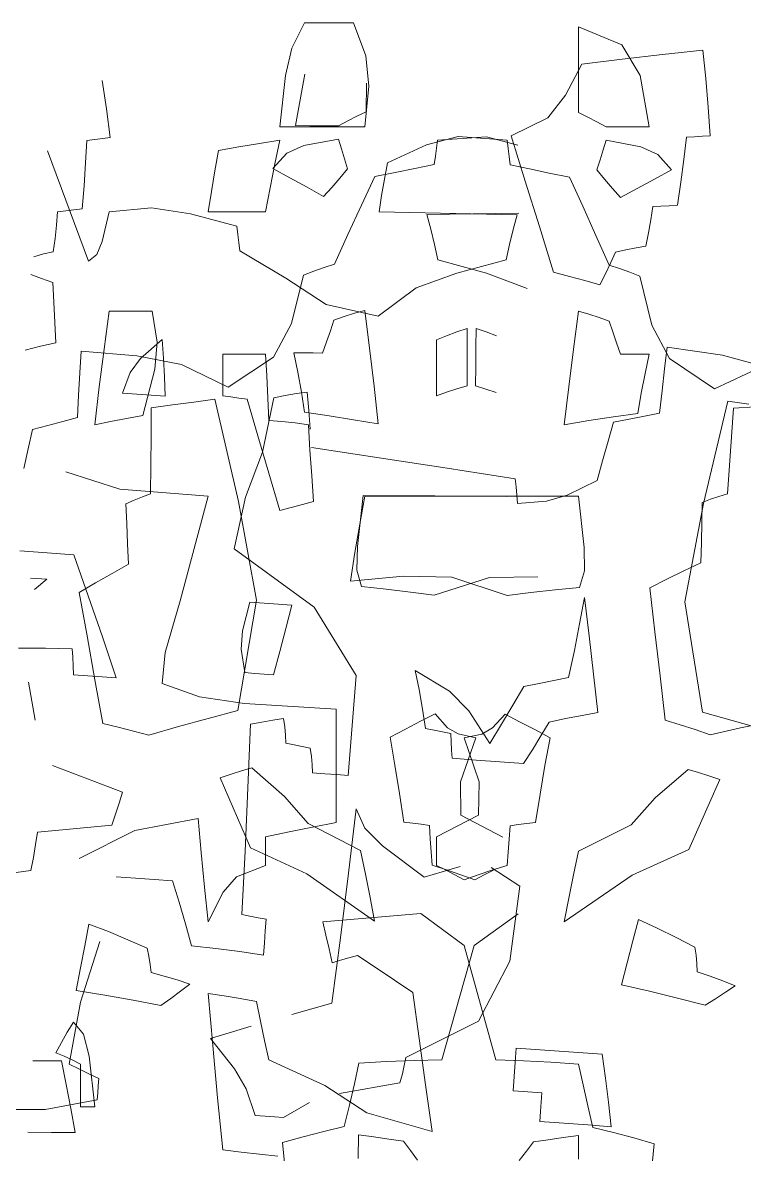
# Model space of a CAD drawing. Header units: millimetres. Extents: x 19901 to 59163, y 13732 to 30178.
# Drawn here: x 29696.8 to 29761.9, y 19897.3 to 19999.4 of the extents above; entities that cross this region are included whole.
import ezdxf

# ---------------------------------------------------------------- set-up
doc = ezdxf.new("R2010")
doc.units = ezdxf.units.MM
doc.layers.add('Verde', color=86, linetype='Continuous', lineweight=5)

msp = doc.modelspace()

# ---------------------------------------------------------------- linework, layer by layer
at = {"layer": 'Verde', "linetype": 'Continuous'}
for p, q in [((29721.11, 19997.12), (29722.24, 19999.43)), ((29722.24, 19999.43), (29723.72, 19999.43)), ((29723.72, 19999.43), (29725.2, 19999.43)), ((29725.2, 19999.43), (29726.67, 19999.43)), ((29726.67, 19999.43), (29727.78, 19996.44)), ((29746.98, 19999.06), (29750.87, 19997.44)), ((29746.98, 19996.48), (29746.98, 19999.06)), ((29720.54, 19994.67), (29721.11, 19997.12)), ((29746.98, 19993.89), (29746.98, 19996.48)), ((29750.87, 19997.44), (29752.54, 19994.66)), ((29754.56, 19996.56), (29750.92, 19996.15)), ((29758.2, 19996.95), (29754.56, 19996.56)), ((29758.45, 19994.4), (29758.2, 19996.95)), ((29727.78, 19996.44), (29728.06, 19993.69)), ((29747.28, 19995.7), (29745.81, 19992.89)), ((29750.92, 19996.15), (29747.28, 19995.7)), ((29720.03, 19990.02), (29720.54, 19994.67)), ((29722.28, 19994.78), (29721.43, 19990.14)), ((29752.54, 19994.66), (29753.35, 19990.02)), ((29704.36, 19991.65), (29703.99, 19994.21)), ((29728.06, 19993.69), (29727.69, 19990.02)), ((29727.81, 19991.38), (29727.83, 19993.97)), ((29746.98, 19991.31), (29746.98, 19993.89)), ((29758.66, 19991.82), (29758.45, 19994.4)), ((29745.81, 19992.89), (29744.19, 19990.84)), ((29704.71, 19989.07), (29704.36, 19991.65)), ((29726.98, 19990.99), (29727.81, 19991.38)), ((29758.85, 19989.22), (29758.66, 19991.82)), ((29725.31, 19990.11), (29726.14, 19990.56)), ((29726.14, 19990.56), (29726.98, 19990.99)), ((29744.19, 19990.84), (29740.89, 19989.21)), ((29747.81, 19990.91), (29746.98, 19991.31)), ((29748.64, 19990.48), (29747.81, 19990.91)), ((29749.47, 19990.02), (29748.64, 19990.48)), ((29722.55, 19990.02), (29720.03, 19990.02)), ((29721.43, 19990.14), (29722.73, 19990.13)), ((29725.11, 19990.02), (29722.55, 19990.02)), ((29722.73, 19990.13), (29724.02, 19990.12)), ((29724.02, 19990.12), (29725.31, 19990.11)), ((29727.69, 19990.02), (29725.11, 19990.02)), ((29750.77, 19990.02), (29749.47, 19990.02)), ((29752.06, 19990.02), (29750.77, 19990.02)), ((29753.35, 19990.02), (29752.06, 19990.02)), ((29702.48, 19986.77), (29702.59, 19988.8)), ((29702.59, 19988.8), (29703.33, 19988.89)), ((29703.33, 19988.89), (29704.04, 19988.98)), ((29704.04, 19988.98), (29704.71, 19989.07)), ((29716.33, 19988.24), (29718.18, 19988.54)), ((29718.18, 19988.54), (29720.03, 19988.82)), ((29720.03, 19988.82), (29719.57, 19986.69)), ((29722.19, 19988.34), (29720.65, 19987.66)), ((29725.3, 19988.91), (29722.19, 19988.34)), ((29725.57, 19988.05), (29725.3, 19988.91)), ((29729.72, 19986.79), (29733.26, 19988.42)), ((29733.26, 19988.42), (29736.12, 19989.15)), ((29734.26, 19988.84), (29734.16, 19988.1)), ((29738.66, 19989.14), (29734.26, 19988.84)), ((29736.12, 19989.15), (29740.52, 19988.82)), ((29741.51, 19988.39), (29738.66, 19989.14)), ((29740.52, 19988.82), (29740.61, 19988.08)), ((29740.89, 19989.21), (29742.17, 19985.14)), ((29749.2, 19987.96), (29749.47, 19988.82)), ((29749.47, 19988.82), (29752.59, 19988.23)), ((29756.47, 19987.07), (29756.71, 19989.1)), ((29756.71, 19989.1), (29757.45, 19989.14)), ((29757.45, 19989.14), (29758.17, 19989.18)), ((29758.17, 19989.18), (29758.85, 19989.22)), ((29699.06, 19987.87), (29702.76, 19977.92)), ((29714.14, 19986.05), (29714.49, 19987.89)), ((29714.49, 19987.89), (29716.33, 19988.24)), ((29720.65, 19987.66), (29719.37, 19986.28)), ((29725.84, 19987.15), (29725.57, 19988.05)), ((29734.06, 19987.37), (29733.96, 19986.63)), ((29734.16, 19988.1), (29734.06, 19987.37)), ((29740.61, 19988.08), (29740.7, 19987.34)), ((29740.7, 19987.34), (29740.8, 19986.6)), ((29748.92, 19987.06), (29749.2, 19987.96)), ((29752.59, 19988.23), (29754.12, 19987.53)), ((29754.12, 19987.53), (29755.38, 19986.14)), ((29702.35, 19984.72), (29702.48, 19986.77)), ((29719.57, 19986.69), (29719.13, 19984.54)), ((29719.37, 19986.28), (29720.93, 19985.43)), ((29726.11, 19986.23), (29725.84, 19987.15)), ((29729.45, 19985.31), (29729.72, 19986.79)), ((29732.2, 19986.27), (29730.42, 19985.92)), ((29733.96, 19986.63), (29732.2, 19986.27)), ((29740.8, 19986.6), (29742.55, 19986.23)), ((29748.64, 19986.14), (29748.92, 19987.06)), ((29756.2, 19985.03), (29756.47, 19987.07)), ((29713.84, 19984.2), (29714.14, 19986.05)), ((29720.93, 19985.43), (29722.47, 19984.59)), ((29724.71, 19984.57), (29725.43, 19985.4)), ((29725.43, 19985.4), (29726.11, 19986.23)), ((29728.6, 19985.56), (29727.38, 19982.96)), ((29730.42, 19985.92), (29728.6, 19985.56)), ((29729.19, 19983.83), (29729.45, 19985.31)), ((29742.55, 19986.23), (29744.33, 19985.86)), ((29744.33, 19985.86), (29746.15, 19985.49)), ((29746.15, 19985.49), (29747.35, 19982.88)), ((29749.32, 19985.31), (29748.64, 19986.14)), ((29750.03, 19984.48), (29749.32, 19985.31)), ((29753.82, 19985.31), (29752.27, 19984.48)), ((29755.38, 19986.14), (29753.82, 19985.31)), ((29702.17, 19982.62), (29702.35, 19984.72)), ((29719.13, 19984.54), (29718.73, 19982.35)), ((29722.47, 19984.59), (29723.97, 19983.75)), ((29723.97, 19983.75), (29724.71, 19984.57)), ((29742.17, 19985.14), (29743.45, 19981.04)), ((29750.77, 19983.65), (29750.03, 19984.48)), ((29752.27, 19984.48), (29750.77, 19983.65)), ((29755.9, 19982.95), (29756.2, 19985.03)), ((29713.56, 19982.35), (29713.84, 19984.2)), ((29728.98, 19982.35), (29729.19, 19983.83)), ((29699.85, 19981.16), (29699.96, 19982.36)), ((29699.96, 19982.36), (29700.69, 19982.45)), ((29700.69, 19982.45), (29701.43, 19982.54)), ((29701.43, 19982.54), (29702.17, 19982.62)), ((29703.99, 19979.67), (29704.61, 19982.35)), ((29704.61, 19982.35), (29708.44, 19982.72)), ((29708.44, 19982.72), (29711.95, 19982.18)), ((29711.95, 19982.18), (29716.15, 19981.06)), ((29715.25, 19982.35), (29713.56, 19982.35)), ((29716.98, 19982.35), (29715.25, 19982.35)), ((29718.73, 19982.35), (29716.98, 19982.35)), ((29727.38, 19982.96), (29726.16, 19980.31)), ((29733.13, 19982.26), (29728.98, 19982.35)), ((29737.29, 19982.17), (29733.13, 19982.26)), ((29737.44, 19982.17), (29741.59, 19982.23)), ((29747.35, 19982.88), (29748.55, 19980.23)), ((29753.49, 19981.65), (29753.67, 19982.84)), ((29753.67, 19982.84), (29754.41, 19982.87)), ((29754.41, 19982.87), (29755.15, 19982.91)), ((29755.15, 19982.91), (29755.9, 19982.95)), ((29699.73, 19979.96), (29699.85, 19981.16)), ((29733.28, 19982.11), (29737.44, 19982.17)), ((29733.64, 19980.79), (29733.28, 19982.11)), ((29741.44, 19982.08), (29737.29, 19982.17)), ((29741.08, 19980.76), (29741.44, 19982.08)), ((29753.28, 19980.46), (29753.49, 19981.65)), ((29716.15, 19981.06), (29716.24, 19980.32)), ((29716.24, 19980.32), (29716.33, 19979.59)), ((29726.16, 19980.31), (29724.94, 19977.65)), ((29733.97, 19979.42), (29733.64, 19980.79)), ((29740.73, 19979.4), (29741.08, 19980.76)), ((29743.45, 19981.04), (29744.73, 19976.91)), ((29748.55, 19980.23), (29749.75, 19977.55)), ((29753.04, 19979.27), (29753.28, 19980.46)), ((29699.56, 19978.76), (29699.73, 19979.96)), ((29703.51, 19978.52), (29703.99, 19979.67)), ((29716.33, 19979.59), (29716.42, 19978.85)), ((29734.27, 19978.04), (29733.97, 19979.42)), ((29740.43, 19978.02), (29740.73, 19979.4)), ((29751.25, 19978.93), (29752.17, 19979.12)), ((29752.17, 19979.12), (29753.04, 19979.27)), ((29697.8, 19978.31), (29698.7, 19978.56)), ((29698.7, 19978.56), (29699.56, 19978.76)), ((29702.76, 19977.92), (29703.51, 19978.52)), ((29716.42, 19978.85), (29720.56, 19976.37)), ((29749.87, 19977.74), (29750.32, 19978.73)), ((29750.32, 19978.73), (29751.25, 19978.93)), ((29724.01, 19977.35), (29723.09, 19977.01)), ((29724.94, 19977.65), (29724.01, 19977.35)), ((29738.68, 19976.81), (29734.27, 19978.04)), ((29736, 19976.82), (29740.43, 19978.02)), ((29749.41, 19976.75), (29749.87, 19977.74)), ((29749.75, 19977.55), (29750.67, 19977.25)), ((29750.67, 19977.25), (29751.6, 19976.9)), ((29697.53, 19976.7), (29698.52, 19976.35)), ((29698.52, 19976.35), (29699.53, 19975.99)), ((29720.56, 19976.37), (29724.2, 19974)), ((29722.16, 19976.65), (29721.06, 19972.27)), ((29723.09, 19977.01), (29722.16, 19976.65)), ((29732.33, 19975.49), (29736, 19976.82)), ((29742.34, 19975.45), (29738.68, 19976.81)), ((29744.73, 19976.91), (29746.15, 19976.53)), ((29746.15, 19976.53), (29747.54, 19976.15)), ((29747.54, 19976.15), (29748.9, 19975.77)), ((29748.9, 19975.77), (29749.41, 19976.75)), ((29751.6, 19976.9), (29752.52, 19976.54)), ((29752.52, 19976.54), (29753.59, 19972.14)), ((29699.53, 19975.99), (29699.62, 19974.2)), ((29728.89, 19972.94), (29732.33, 19975.49)), ((29699.62, 19974.2), (29699.72, 19972.38)), ((29704.15, 19969.98), (29704.61, 19973.4)), ((29704.61, 19973.4), (29705.9, 19973.4)), ((29705.9, 19973.4), (29707.19, 19973.4)), ((29707.19, 19973.4), (29708.49, 19973.4)), ((29708.49, 19973.4), (29708.95, 19970.59)), ((29724.2, 19974), (29728.89, 19972.94)), ((29726.75, 19973.2), (29725.83, 19972.91)), ((29727.68, 19973.47), (29726.75, 19973.2)), ((29728.11, 19970.05), (29727.68, 19973.47)), ((29746.52, 19969.98), (29746.98, 19973.4)), ((29746.98, 19973.4), (29747.91, 19973.12)), ((29747.91, 19973.12), (29748.83, 19972.82)), ((29699.72, 19972.38), (29699.81, 19970.54)), ((29721.06, 19972.27), (29719.45, 19969.25)), ((29724.9, 19972.57), (29724.59, 19971.62)), ((29725.83, 19972.91), (29724.9, 19972.57)), ((29748.83, 19972.82), (29749.75, 19972.48)), ((29749.75, 19972.48), (29750.06, 19971.53)), ((29753.59, 19972.14), (29755.17, 19969.12)), ((29724.59, 19971.62), (29724.24, 19970.63)), ((29734.15, 19970.82), (29735.07, 19971.18)), ((29735.07, 19971.18), (29736, 19971.53)), ((29736, 19971.53), (29736.92, 19971.83)), ((29736.92, 19971.83), (29736.92, 19970.14)), ((29737.73, 19971.83), (29737.71, 19970.14)), ((29738.65, 19971.52), (29737.73, 19971.83)), ((29739.57, 19971.16), (29738.65, 19971.52)), ((29750.06, 19971.53), (29750.4, 19970.53)), ((29698.42, 19970.23), (29697.04, 19969.89)), ((29699.81, 19970.54), (29698.42, 19970.23)), ((29703.71, 19966.57), (29704.15, 19969.98)), ((29709.4, 19970.84), (29707.43, 19969.12)), ((29708.95, 19970.59), (29708.73, 19968.15)), ((29709.53, 19969.16), (29709.4, 19970.84)), ((29724.24, 19970.63), (29723.86, 19969.62)), ((29728.52, 19966.64), (29728.11, 19970.05)), ((29734.15, 19969.15), (29734.15, 19970.82)), ((29736.92, 19970.14), (29736.92, 19968.41)), ((29737.71, 19970.14), (29737.7, 19968.41)), ((29746.09, 19966.57), (29746.52, 19969.98)), ((29750.4, 19970.53), (29750.77, 19969.52)), ((29754.98, 19970.15), (29754.74, 19968.2)), ((29759.96, 19969.41), (29754.98, 19970.15)), ((29702.08, 19969.79), (29701.97, 19967.83)), ((29707.1, 19969.37), (29702.08, 19969.79)), ((29707.43, 19969.12), (29706.5, 19967.87)), ((29711.13, 19968.57), (29707.1, 19969.37)), ((29709.61, 19967.46), (29709.53, 19969.16)), ((29714.86, 19969.52), (29716.15, 19969.52)), ((29714.86, 19968.3), (29714.86, 19969.52)), ((29719.45, 19969.25), (29715.35, 19966.55)), ((29716.15, 19969.52), (29717.44, 19969.52)), ((29717.44, 19969.52), (29718.73, 19969.52)), ((29718.73, 19969.52), (29718.83, 19967.56)), ((29721.28, 19969.64), (29721.63, 19967.88)), ((29722.17, 19969.64), (29721.28, 19969.64)), ((29723.03, 19969.63), (29722.17, 19969.64)), ((29723.86, 19969.62), (29723.03, 19969.63)), ((29734.15, 19967.46), (29734.15, 19969.15)), ((29750.77, 19969.52), (29751.6, 19969.52)), ((29751.6, 19969.52), (29752.46, 19969.52)), ((29752.46, 19969.52), (29753.35, 19969.52)), ((29753.35, 19969.52), (29752.99, 19967.77)), ((29755.17, 19969.12), (29759.26, 19966.38)), ((29763.94, 19968.35), (29759.96, 19969.41)), ((29708.73, 19968.15), (29707.65, 19963.98)), ((29715.35, 19966.55), (29711.13, 19968.57)), ((29714.86, 19967.03), (29714.86, 19968.3)), ((29721.63, 19967.88), (29721.96, 19966.1)), ((29736.92, 19968.41), (29736.92, 19966.66)), ((29737.7, 19968.41), (29737.69, 19966.66)), ((29754.74, 19968.2), (29754.51, 19966.2)), ((29759.26, 19966.38), (29763.49, 19968.37)), ((29701.97, 19967.83), (29701.86, 19965.82)), ((29706.5, 19967.87), (29705.81, 19966)), ((29709.68, 19965.73), (29709.61, 19967.46)), ((29714.86, 19965.74), (29714.86, 19967.03)), ((29718.83, 19967.56), (29718.92, 19965.55)), ((29734.15, 19965.74), (29734.15, 19967.46)), ((29752.99, 19967.77), (29752.64, 19965.99)), ((29703.32, 19963.15), (29703.71, 19966.57)), ((29705.81, 19966), (29707.1, 19965.91)), ((29707.1, 19965.91), (29708.39, 19965.82)), ((29721.51, 19965.96), (29720.51, 19965.78)), ((29722.48, 19966.1), (29721.51, 19965.96)), ((29721.96, 19966.1), (29722.25, 19964.28)), ((29722.63, 19964.43), (29722.48, 19966.1)), ((29728.89, 19963.22), (29728.52, 19966.64)), ((29735.07, 19966.08), (29734.15, 19965.74)), ((29736, 19966.38), (29735.07, 19966.08)), ((29736.92, 19966.66), (29736, 19966.38)), ((29737.69, 19966.66), (29738.61, 19966.37)), ((29738.61, 19966.37), (29739.53, 19966.06)), ((29745.69, 19963.15), (29746.09, 19966.57)), ((29752.64, 19965.99), (29752.34, 19964.17)), ((29754.51, 19966.2), (29754.27, 19964.19)), ((29701.86, 19965.82), (29701.75, 19963.79)), ((29708.39, 19965.82), (29709.68, 19965.73)), ((29710.34, 19964.93), (29708.41, 19964.66)), ((29712.26, 19965.19), (29710.34, 19964.93)), ((29714.14, 19965.45), (29712.26, 19965.19)), ((29716.29, 19956.21), (29714.14, 19965.45)), ((29715.59, 19965.65), (29714.86, 19965.74)), ((29716.33, 19965.55), (29715.59, 19965.65)), ((29717.07, 19965.46), (29716.33, 19965.55)), ((29718.02, 19962.13), (29717.07, 19965.46)), ((29719.48, 19965.58), (29718.45, 19960.67)), ((29718.92, 19965.55), (29719.01, 19963.52)), ((29720.51, 19965.78), (29719.48, 19965.58)), ((29758.24, 19956.05), (29760.46, 19965.28)), ((29760.46, 19965.28), (29762.33, 19965)), ((29701.75, 19963.79), (29700.43, 19963.43)), ((29707.65, 19963.98), (29706.18, 19963.71)), ((29708.41, 19964.66), (29708.39, 19962.08)), ((29722.25, 19964.28), (29724.47, 19963.96)), ((29722.76, 19962.75), (29722.63, 19964.43)), ((29724.47, 19963.96), (29726.68, 19963.6)), ((29750.12, 19963.86), (29747.91, 19963.52)), ((29752.34, 19964.17), (29750.12, 19963.86)), ((29752.93, 19963.91), (29751.54, 19963.64)), ((29754.27, 19964.19), (29752.93, 19963.91)), ((29760.97, 19964.63), (29760.78, 19962.05)), ((29762.92, 19964.77), (29760.97, 19964.63)), ((29699.07, 19963.07), (29697.68, 19962.71)), ((29700.43, 19963.43), (29699.07, 19963.07)), ((29704.73, 19963.43), (29703.32, 19963.15)), ((29706.18, 19963.71), (29704.73, 19963.43)), ((29719.01, 19963.52), (29720.21, 19963.43)), ((29720.21, 19963.43), (29721.41, 19963.31)), ((29721.41, 19963.31), (29722.61, 19963.15)), ((29722.61, 19963.15), (29722.73, 19960.84)), ((29726.68, 19963.6), (29728.89, 19963.22)), ((29747.91, 19963.52), (29745.69, 19963.15)), ((29750.14, 19963.37), (29749.65, 19961.65)), ((29751.54, 19963.64), (29750.14, 19963.37)), ((29697.68, 19962.71), (29697.3, 19960.96)), ((29708.39, 19962.08), (29708.37, 19959.49)), ((29719.01, 19958.79), (29718.02, 19962.13)), ((29760.78, 19962.05), (29760.6, 19959.48)), ((29697.3, 19960.96), (29696.92, 19959.19)), ((29722.73, 19960.84), (29722.89, 19958.54)), ((29728.99, 19960.17), (29722.86, 19961.08)), ((29749.65, 19961.65), (29749.15, 19959.9)), ((29718.45, 19960.67), (29716.91, 19956.61)), ((29735.13, 19959.24), (29728.99, 19960.17)), ((29749.15, 19959.9), (29748.65, 19958.11)), ((29700.7, 19958.89), (29705.59, 19957.32)), ((29708.37, 19959.49), (29708.35, 19956.91)), ((29720.03, 19955.4), (29719.01, 19958.79)), ((29741.26, 19958.27), (29735.13, 19959.24)), ((29760.6, 19959.48), (29760.41, 19956.9)), ((29722.89, 19958.54), (29723.07, 19956.23)), ((29741.36, 19957.53), (29741.26, 19958.27)), ((29748.65, 19958.11), (29745.95, 19956.79)), ((29705.59, 19957.32), (29713.56, 19956.69)), ((29708.35, 19956.91), (29707.61, 19956.64)), ((29713.56, 19956.69), (29711.03, 19947.24)), ((29727.55, 19956.76), (29727.02, 19952.16)), ((29727.23, 19954.17), (29727.69, 19956.69)), ((29734.01, 19956.72), (29727.55, 19956.76)), ((29727.69, 19956.69), (29734.08, 19956.69)), ((29740.45, 19956.67), (29734.01, 19956.72)), ((29734.08, 19956.69), (29740.52, 19956.69)), ((29740.52, 19956.69), (29746.98, 19956.69)), ((29741.42, 19956.78), (29741.36, 19957.53)), ((29741.47, 19956.04), (29741.42, 19956.78)), ((29745.95, 19956.79), (29744.09, 19956.25)), ((29746.98, 19956.69), (29747.48, 19952.08)), ((29759.65, 19956.67), (29758.9, 19956.42)), ((29760.41, 19956.9), (29759.65, 19956.67)), ((29706.87, 19956.34), (29706.13, 19956)), ((29706.13, 19956), (29706.2, 19954.22)), ((29707.61, 19956.64), (29706.87, 19956.34)), ((29716.91, 19956.61), (29715.91, 19951.95)), ((29717.9, 19947.32), (29716.29, 19956.21)), ((29721.04, 19955.68), (29720.03, 19955.4)), ((29722.06, 19955.95), (29721.04, 19955.68)), ((29723.07, 19956.23), (29722.06, 19955.95)), ((29744.09, 19956.25), (29741.47, 19956.04)), ((29756.56, 19947.17), (29758.24, 19956.05)), ((29758.13, 19956.14), (29758.1, 19954.35)), ((29758.9, 19956.42), (29758.13, 19956.14)), ((29706.2, 19954.22), (29706.28, 19952.4)), ((29726.79, 19951.61), (29727.23, 19954.17)), ((29758.1, 19954.35), (29758.06, 19952.53)), ((29699.01, 19951.59), (29696.55, 19951.77)), ((29701.43, 19951.42), (29699.01, 19951.59)), ((29706.28, 19952.4), (29706.36, 19950.56)), ((29715.91, 19951.95), (29723.12, 19946.67)), ((29726.4, 19949.03), (29726.79, 19951.61)), ((29727.02, 19952.16), (29726.98, 19950.03)), ((29747.48, 19952.08), (29747.5, 19949.95)), ((29758.06, 19952.53), (29758.02, 19950.68)), ((29702.73, 19947.71), (29701.43, 19951.42)), ((29706.36, 19950.56), (29704.88, 19949.73)), ((29758.02, 19950.68), (29756.49, 19949.96)), ((29704.88, 19949.73), (29703.39, 19948.89)), ((29726.98, 19950.03), (29727.4, 19948.55)), ((29747.5, 19949.95), (29747.07, 19948.47)), ((29756.49, 19949.96), (29754.95, 19949.21)), ((29697.5, 19949.3), (29698.98, 19949.21)), ((29698.98, 19949.21), (29697.87, 19948.29)), ((29703.39, 19948.89), (29701.91, 19948)), ((29731.19, 19949.47), (29726.4, 19949.03)), ((29727.4, 19948.55), (29729.61, 19948.32)), ((29735.54, 19949.38), (29731.19, 19949.47)), ((29733.94, 19947.76), (29738.93, 19949.37)), ((29740.52, 19947.74), (29735.54, 19949.38)), ((29738.93, 19949.37), (29743.29, 19949.43)), ((29747.07, 19948.47), (29744.86, 19948.26)), ((29754.95, 19949.21), (29753.42, 19948.42)), ((29701.91, 19948), (29702.62, 19944.09)), ((29704.02, 19944.01), (29702.73, 19947.71)), ((29729.61, 19948.32), (29731.8, 19948.05)), ((29731.8, 19948.05), (29733.94, 19947.76)), ((29742.67, 19948.01), (29740.52, 19947.74)), ((29744.86, 19948.26), (29742.67, 19948.01)), ((29747.52, 19947.55), (29747.07, 19945.17)), ((29747.92, 19944.1), (29747.52, 19947.55)), ((29753.42, 19948.42), (29753.87, 19944.47)), ((29711.03, 19947.24), (29709.67, 19942.6)), ((29716.23, 19937.37), (29717.9, 19947.32)), ((29717.32, 19947.13), (29716.64, 19944.54)), ((29718.6, 19947.04), (29717.32, 19947.13)), ((29719.87, 19946.95), (29718.6, 19947.04)), ((29721.09, 19946.86), (29719.87, 19946.95)), ((29720.57, 19944.77), (29721.09, 19946.86)), ((29723.12, 19946.67), (29726.9, 19940.53)), ((29758.15, 19937.21), (29756.56, 19947.17)), ((29716.64, 19944.54), (29716.52, 19942.89)), ((29720.02, 19942.68), (29720.57, 19944.77)), ((29747.07, 19945.17), (29746.6, 19942.78)), ((29753.87, 19944.47), (29754.33, 19940.49)), ((29702.62, 19944.09), (29703.33, 19940.14)), ((29705.26, 19940.31), (29704.02, 19944.01)), ((29748.32, 19940.64), (29747.92, 19944.1)), ((29696.44, 19942.98), (29698.87, 19942.97)), ((29698.87, 19942.97), (29701.28, 19942.91)), ((29701.28, 19942.91), (29701.32, 19942.17)), ((29709.67, 19942.6), (29709.41, 19939.8)), ((29716.52, 19942.89), (29716.86, 19940.78)), ((29719.44, 19940.59), (29720.02, 19942.68)), ((29746.6, 19942.78), (29746.08, 19940.34)), ((29701.32, 19942.17), (29701.36, 19941.4)), ((29701.36, 19941.4), (29701.39, 19940.59)), ((29701.39, 19940.59), (29702.68, 19940.5)), ((29702.68, 19940.5), (29703.97, 19940.41)), ((29703.97, 19940.41), (29705.26, 19940.31)), ((29716.86, 19940.78), (29717.75, 19940.71)), ((29717.75, 19940.71), (29718.61, 19940.65)), ((29718.61, 19940.65), (29719.44, 19940.59)), ((29726.9, 19940.53), (29726.19, 19931.5)), ((29732.24, 19940.97), (29732.58, 19939.25)), ((29735.33, 19939.1), (29732.24, 19940.97)), ((29746.08, 19940.34), (29744.76, 19940.07)), ((29748.72, 19937.19), (29748.32, 19940.64)), ((29754.33, 19940.49), (29754.78, 19936.48)), ((29697.95, 19936.49), (29697.33, 19939.91)), ((29703.33, 19940.14), (29704.04, 19936.17)), ((29709.41, 19939.8), (29712.76, 19938.6)), ((29742.04, 19939.52), (29741.06, 19937.83)), ((29743.42, 19939.79), (29742.04, 19939.52)), ((29744.76, 19940.07), (29743.42, 19939.79)), ((29712.76, 19938.6), (29716.83, 19938)), ((29732.58, 19939.25), (29732.89, 19937.49)), ((29737.08, 19937.33), (29735.33, 19939.1)), ((29713.55, 19936.65), (29716.23, 19937.37)), ((29716.83, 19938), (29725.1, 19937.49)), ((29725.1, 19937.49), (29725.1, 19934.07)), ((29732.89, 19937.49), (29733.16, 19935.72)), ((29738.98, 19934.37), (29737.08, 19937.33)), ((29741.06, 19937.83), (29740.03, 19936.12)), ((29710.87, 19935.91), (29713.55, 19936.65)), ((29718.39, 19936.31), (29717.36, 19936.11)), ((29719.4, 19936.49), (29718.39, 19936.31)), ((29720.36, 19936.64), (29719.4, 19936.49)), ((29720.46, 19935.89), (29720.36, 19936.64)), ((29732.72, 19936.39), (29731.36, 19935.68)), ((29734.05, 19937.05), (29732.72, 19936.39)), ((29735.16, 19935.79), (29734.05, 19937.05)), ((29739.21, 19935.78), (29740.34, 19937.03)), ((29740.34, 19937.03), (29741.65, 19936.35)), ((29741.65, 19936.35), (29743.02, 19935.64)), ((29743.57, 19935.06), (29744.31, 19936.3)), ((29744.31, 19936.3), (29745.81, 19936.63)), ((29745.81, 19936.63), (29747.29, 19936.92)), ((29747.29, 19936.92), (29748.72, 19937.19)), ((29754.78, 19936.48), (29756.14, 19936.07)), ((29760.83, 19936.47), (29758.15, 19937.21)), ((29763.51, 19935.71), (29760.83, 19936.47)), ((29761.58, 19935.78), (29764.3, 19936.34)), ((29704.04, 19936.17), (29705.42, 19935.86)), ((29705.42, 19935.86), (29706.8, 19935.5)), ((29706.8, 19935.5), (29708.18, 19935.12)), ((29708.18, 19935.12), (29710.87, 19935.91)), ((29717.36, 19936.11), (29717.13, 19930.39)), ((29720.53, 19935.14), (29720.46, 19935.89)), ((29731.36, 19935.68), (29729.97, 19934.96)), ((29733.16, 19935.72), (29733.95, 19935.57)), ((29733.95, 19935.57), (29734.71, 19935.42)), ((29734.71, 19935.42), (29735.44, 19935.28)), ((29736.11, 19935.24), (29735.16, 19935.79)), ((29735.44, 19935.28), (29735.48, 19934.53)), ((29737.72, 19934.9), (29736.11, 19935.24)), ((29736.64, 19934.9), (29738.26, 19935.23)), ((29738.26, 19935.23), (29739.21, 19935.78)), ((29740.03, 19936.12), (29738.98, 19934.37)), ((29743.02, 19935.64), (29744.4, 19934.9)), ((29756.14, 19936.07), (29757.49, 19935.63)), ((29757.49, 19935.63), (29758.85, 19935.17)), ((29758.85, 19935.17), (29761.58, 19935.78)), ((29720.57, 19934.4), (29720.53, 19935.14)), ((29721.3, 19934.26), (29720.57, 19934.4)), ((29722.03, 19934.11), (29721.3, 19934.26)), ((29729.97, 19934.96), (29730.41, 19932.43)), ((29735.48, 19934.53), (29735.52, 19933.79)), ((29736.33, 19930.93), (29737.72, 19934.9)), ((29738.01, 19930.92), (29736.64, 19934.9)), ((29742.81, 19933.82), (29743.57, 19935.06)), ((29744.4, 19934.9), (29743.94, 19932.38)), ((29722.76, 19933.97), (29722.03, 19934.11)), ((29722.86, 19933.22), (29722.76, 19933.97)), ((29722.93, 19932.47), (29722.86, 19933.22)), ((29725.1, 19934.07), (29725.1, 19930.66)), ((29735.52, 19933.79), (29735.56, 19933.05)), ((29742, 19932.58), (29742.81, 19933.82)), ((29705.81, 19930), (29699.51, 19932.4)), ((29717.48, 19932.19), (29716.56, 19931.92)), ((29720.44, 19929.6), (29717.48, 19932.19)), ((29722.97, 19931.73), (29722.93, 19932.47)), ((29730.41, 19932.43), (29730.83, 19929.87)), ((29735.56, 19933.05), (29737.74, 19932.89)), ((29737.74, 19932.89), (29739.88, 19932.73)), ((29739.88, 19932.73), (29742, 19932.58)), ((29743.94, 19932.38), (29743.5, 19929.82)), ((29715.61, 19931.62), (29714.62, 19931.29)), ((29714.62, 19931.29), (29717.37, 19924.97)), ((29716.56, 19931.92), (29715.61, 19931.62)), ((29724.07, 19931.65), (29722.97, 19931.73)), ((29725.15, 19931.57), (29724.07, 19931.65)), ((29726.19, 19931.5), (29725.15, 19931.57)), ((29753.89, 19929.47), (29756.86, 19932.04)), ((29756.86, 19932.04), (29757.79, 19931.76)), ((29759.72, 19931.12), (29756.93, 19924.82)), ((29757.79, 19931.76), (29758.73, 19931.46)), ((29758.73, 19931.46), (29759.72, 19931.12)), ((29717.13, 19930.39), (29716.88, 19924.67)), ((29725.1, 19930.66), (29725.1, 19927.24)), ((29736.36, 19927.91), (29736.33, 19930.93)), ((29737.96, 19927.9), (29738.01, 19930.92)), ((29705.53, 19929), (29705.81, 19930)), ((29722.57, 19927.15), (29720.44, 19929.6)), ((29730.83, 19929.87), (29731.2, 19927.29)), ((29743.5, 19929.82), (29743.1, 19927.24)), ((29751.74, 19927.04), (29753.89, 19929.47)), ((29705.2, 19928.01), (29705.53, 19929)), ((29726.9, 19928.48), (29726.2, 19922.68)), ((29727.7, 19926.73), (29726.9, 19928.48)), ((29704.86, 19927.01), (29705.2, 19928.01)), ((29712.64, 19927.61), (29706.92, 19926.54)), ((29712.92, 19924.54), (29712.64, 19927.61)), ((29727.31, 19924.73), (29722.57, 19927.15)), ((29725.1, 19927.24), (29722.98, 19926.84)), ((29731.2, 19927.29), (29732.01, 19927.19)), ((29732.01, 19927.19), (29732.77, 19927.09)), ((29732.77, 19927.09), (29733.51, 19926.99)), ((29734.15, 19925.95), (29737.96, 19927.9)), ((29740.15, 19925.93), (29736.36, 19927.91)), ((29741.54, 19927.06), (29740.8, 19926.96)), ((29742.3, 19927.15), (29741.54, 19927.06)), ((29743.1, 19927.24), (29742.3, 19927.15)), ((29746.98, 19924.66), (29751.74, 19927.04)), ((29697.97, 19925.26), (29698.15, 19926.39)), ((29698.15, 19926.39), (29700.39, 19926.6)), ((29700.39, 19926.6), (29702.62, 19926.8)), ((29706.92, 19926.54), (29701.92, 19924)), ((29702.62, 19926.8), (29704.86, 19927.01)), ((29720.86, 19926.41), (29718.73, 19925.95)), ((29722.98, 19926.84), (29720.86, 19926.41)), ((29729.28, 19925.13), (29727.7, 19926.73)), ((29733.51, 19926.99), (29733.59, 19925.79)), ((29740.8, 19926.96), (29740.7, 19925.76)), ((29697.77, 19924.1), (29697.97, 19925.26)), ((29718.73, 19925.95), (29718.73, 19925.11)), ((29718.73, 19925.11), (29718.73, 19924.26)), ((29733.03, 19922.31), (29729.28, 19925.13)), ((29733.59, 19925.79), (29733.68, 19924.59)), ((29734.15, 19925.11), (29734.15, 19925.95)), ((29734.15, 19924.26), (29734.15, 19925.11)), ((29740.7, 19925.76), (29740.61, 19924.56)), ((29697.53, 19922.91), (29697.77, 19924.1)), ((29713.22, 19921.42), (29712.92, 19924.54)), ((29716.88, 19924.67), (29716.59, 19918.95)), ((29717.37, 19924.97), (29722.46, 19922.61)), ((29718.73, 19924.26), (29718.73, 19923.36)), ((29727.75, 19922.6), (29727.31, 19924.73)), ((29733.68, 19924.59), (29733.76, 19923.39)), ((29734.15, 19923.36), (29734.15, 19924.26)), ((29740.61, 19924.56), (29740.52, 19923.36)), ((29746.52, 19922.53), (29746.98, 19924.66)), ((29756.93, 19924.82), (29751.81, 19922.5)), ((29718.73, 19923.36), (29716.1, 19922.36)), ((29736.28, 19923.28), (29733.03, 19922.31)), ((29733.76, 19923.39), (29735.05, 19922.98)), ((29734.98, 19922.97), (29734.15, 19923.36)), ((29735.81, 19922.53), (29734.98, 19922.97)), ((29735.05, 19922.98), (29736.34, 19922.54)), ((29739.23, 19922.97), (29737.93, 19922.53)), ((29738.46, 19922.52), (29739.29, 19922.95)), ((29741.67, 19921.5), (29739.1, 19923.19)), ((29740.52, 19923.36), (29739.23, 19922.97)), ((29695.1, 19922.6), (29697.53, 19922.91)), ((29706.99, 19922.23), (29705.26, 19922.36)), ((29708.67, 19922.11), (29706.99, 19922.23)), ((29710.33, 19921.99), (29708.67, 19922.11)), ((29710.93, 19920.07), (29710.33, 19921.99)), ((29716.1, 19922.36), (29714.9, 19920.96)), ((29722.46, 19922.61), (29728.55, 19918.35)), ((29726.2, 19922.68), (29725.48, 19916.83)), ((29728.17, 19920.48), (29727.75, 19922.6)), ((29736.64, 19922.07), (29735.81, 19922.53)), ((29736.34, 19922.54), (29737.63, 19922.07)), ((29737.93, 19922.53), (29736.64, 19922.07)), ((29737.63, 19922.07), (29738.46, 19922.52)), ((29751.81, 19922.5), (29745.69, 19918.29)), ((29746.09, 19920.41), (29746.52, 19922.53)), ((29713.56, 19918.29), (29713.22, 19921.42)), ((29714.9, 19920.96), (29713.56, 19918.29)), ((29740.78, 19914.73), (29741.67, 19921.5)), ((29711.5, 19918.11), (29710.93, 19920.07)), ((29728.55, 19918.35), (29728.17, 19920.48)), ((29745.69, 19918.29), (29746.09, 19920.41)), ((29716.59, 19918.95), (29717.32, 19918.81)), ((29723.9, 19918.29), (29732.73, 19919.04)), ((29732.73, 19919.04), (29736.65, 19916.15)), ((29741.52, 19919), (29737.57, 19916.15)), ((29702.79, 19918.09), (29702.41, 19916.12)), ((29704.54, 19917.4), (29702.79, 19918.09)), ((29712.04, 19916.13), (29711.5, 19918.11)), ((29717.32, 19918.81), (29718.05, 19918.66)), ((29718.05, 19918.66), (29718.78, 19918.52)), ((29718.78, 19918.52), (29718.7, 19917.48)), ((29724.18, 19917.08), (29723.9, 19918.29)), ((29752.38, 19918.51), (29751.87, 19916.57)), ((29754.08, 19917.71), (29752.38, 19918.51)), ((29706.29, 19916.67), (29704.54, 19917.4)), ((29718.7, 19917.48), (29718.63, 19916.4)), ((29724.46, 19915.86), (29724.18, 19917.08)), ((29725.48, 19916.83), (29724.71, 19910.96)), ((29755.78, 19916.87), (29754.08, 19917.71)), ((29757.47, 19916.01), (29755.78, 19916.87)), ((29703.78, 19916.5), (29702.02, 19911.03)), ((29702.41, 19916.12), (29702.02, 19914.12)), ((29708.04, 19915.92), (29706.29, 19916.67)), ((29708.19, 19915.18), (29708.04, 19915.92)), ((29714.24, 19915.88), (29712.04, 19916.13)), ((29716.41, 19915.61), (29714.24, 19915.88)), ((29718.63, 19916.4), (29718.55, 19915.29)), ((29724.73, 19914.59), (29724.46, 19915.86)), ((29737.57, 19916.15), (29734.64, 19905.84)), ((29736.65, 19916.15), (29739.5, 19905.82)), ((29751.87, 19916.57), (29751.35, 19914.6)), ((29757.58, 19915.27), (29757.47, 19916.01)), ((29708.3, 19914.44), (29708.19, 19915.18)), ((29718.55, 19915.29), (29716.41, 19915.61)), ((29725.48, 19914.84), (29724.73, 19914.59)), ((29726.24, 19915.05), (29725.48, 19914.84)), ((29727.04, 19915.24), (29726.24, 19915.05)), ((29728.7, 19914.13), (29727.04, 19915.24)), ((29757.64, 19914.52), (29757.58, 19915.27)), ((29702.02, 19914.12), (29701.64, 19912.09)), ((29708.39, 19913.7), (29708.3, 19914.44)), ((29730.36, 19913.02), (29728.7, 19914.13)), ((29737.96, 19909.32), (29740.78, 19914.73)), ((29751.35, 19914.6), (29750.84, 19912.6)), ((29757.68, 19913.78), (29757.64, 19914.52)), ((29758.85, 19913.39), (29757.68, 19913.78)), ((29709.58, 19913.39), (29708.39, 19913.7)), ((29710.76, 19913.04), (29709.58, 19913.39)), ((29711.89, 19912.66), (29710.76, 19913.04)), ((29732.03, 19911.92), (29730.36, 19913.02)), ((29760, 19912.96), (29758.85, 19913.39)), ((29761.11, 19912.51), (29760, 19912.96)), ((29701.64, 19912.09), (29704.22, 19911.68)), ((29710.19, 19911.38), (29711.05, 19912.02)), ((29711.05, 19912.02), (29711.89, 19912.66)), ((29713.56, 19911.82), (29714.98, 19911.61)), ((29713.96, 19907.12), (29713.56, 19911.82)), ((29732.58, 19907.76), (29732.03, 19911.92)), ((29750.84, 19912.6), (29753.39, 19912.02)), ((29753.39, 19912.02), (29755.91, 19911.4)), ((29759.33, 19911.35), (29760.23, 19911.93)), ((29760.23, 19911.93), (29761.11, 19912.51)), ((29702.02, 19911.03), (29700.99, 19905.45)), ((29704.22, 19911.68), (29706.77, 19911.22)), ((29706.77, 19911.22), (29709.29, 19910.74)), ((29709.29, 19910.74), (29710.19, 19911.38)), ((29714.98, 19911.61), (29716.43, 19911.36)), ((29716.43, 19911.36), (29717.9, 19911.09)), ((29717.9, 19911.09), (29718.27, 19909.33)), ((29724.71, 19910.96), (29721.1, 19909.92)), ((29755.91, 19911.4), (29758.39, 19910.76)), ((29758.39, 19910.76), (29759.33, 19911.35)), ((29700.83, 19908.32), (29701.38, 19909.24)), ((29701.38, 19909.24), (29702.31, 19908.16)), ((29717.43, 19908.87), (29713.75, 19907.77)), ((29718.27, 19909.33), (29718.64, 19907.58)), ((29731.4, 19906.04), (29737.96, 19909.32)), ((29700.3, 19907.39), (29700.83, 19908.32)), ((29702.31, 19908.16), (29702.81, 19906.17)), ((29713.75, 19907.77), (29715.94, 19905.02)), ((29733.16, 19903.58), (29732.58, 19907.76)), ((29699.81, 19906.47), (29700.3, 19907.39)), ((29714.4, 19902.41), (29713.96, 19907.12)), ((29718.64, 19907.58), (29719.01, 19905.82)), ((29741.36, 19906.9), (29741.27, 19905.61)), ((29743.94, 19906.71), (29741.36, 19906.9)), ((29746.52, 19906.53), (29743.94, 19906.71)), ((29700.3, 19905.73), (29697.71, 19905.75)), ((29700.55, 19906.17), (29699.81, 19906.47)), ((29700.74, 19903.6), (29700.3, 19905.73)), ((29701.28, 19905.82), (29700.55, 19906.17)), ((29702.02, 19905.45), (29701.28, 19905.82)), ((29702.81, 19906.17), (29703.32, 19901.58)), ((29719.01, 19905.82), (29724.07, 19903.53)), ((29729.65, 19905.67), (29727.16, 19905.53)), ((29732.15, 19905.77), (29729.65, 19905.67)), ((29731.25, 19905.31), (29731.4, 19906.04)), ((29734.64, 19905.84), (29732.15, 19905.77)), ((29739.5, 19905.82), (29742, 19905.73)), ((29741.27, 19905.61), (29741.18, 19904.32)), ((29742, 19905.73), (29744.49, 19905.61)), ((29744.49, 19905.61), (29746.98, 19905.45)), ((29749.1, 19906.34), (29746.52, 19906.53)), ((29749.4, 19904.19), (29749.1, 19906.34)), ((29700.99, 19905.45), (29701.89, 19905.01)), ((29701.89, 19905.01), (29702.78, 19904.58)), ((29702.02, 19904.16), (29702.02, 19905.45)), ((29702.78, 19904.58), (29703.68, 19904.15)), ((29715.94, 19905.02), (29716.99, 19903.22)), ((29727.16, 19905.53), (29726.75, 19903.66)), ((29730.86, 19903.77), (29731.08, 19904.56)), ((29731.08, 19904.56), (29731.25, 19905.31)), ((29746.98, 19905.45), (29747.38, 19903.58)), ((29701.16, 19901.45), (29700.74, 19903.6)), ((29702.02, 19902.87), (29702.02, 19904.16)), ((29703.68, 19904.15), (29703.63, 19903.5)), ((29724.07, 19903.53), (29727.86, 19901.04)), ((29725.41, 19902.78), (29730.86, 19903.77)), ((29726.75, 19903.66), (29726.3, 19901.75)), ((29733.78, 19899.36), (29733.16, 19903.58)), ((29741.18, 19904.32), (29741.08, 19903.03)), ((29747.38, 19903.58), (29747.82, 19901.67)), ((29749.68, 19902.02), (29749.4, 19904.19)), ((29702.02, 19901.58), (29702.02, 19902.87)), ((29703.58, 19902.86), (29703.54, 19902.21)), ((29703.63, 19903.5), (29703.58, 19902.86)), ((29716.99, 19903.22), (29717.78, 19900.82)), ((29741.08, 19903.03), (29741.98, 19902.97)), ((29741.98, 19902.97), (29742.83, 19902.91)), ((29742.83, 19902.91), (29743.66, 19902.85)), ((29743.66, 19902.85), (29743.6, 19902.01)), ((29703.54, 19902.21), (29698.84, 19901.36)), ((29702.42, 19901.58), (29702.02, 19901.58)), ((29702.86, 19901.58), (29702.42, 19901.58)), ((29703.32, 19901.58), (29702.86, 19901.58)), ((29714.86, 19897.7), (29714.4, 19902.41)), ((29720.36, 19900.63), (29722.69, 19901.97)), ((29726.3, 19901.75), (29725.82, 19899.82)), ((29743.6, 19902.01), (29743.54, 19901.16)), ((29747.82, 19901.67), (29748.27, 19899.73)), ((29749.92, 19899.8), (29749.68, 19902.02)), ((29698.84, 19901.36), (29695.09, 19901.36)), ((29701.54, 19899.26), (29701.16, 19901.45)), ((29717.78, 19900.82), (29718.68, 19900.75)), ((29718.68, 19900.75), (29719.53, 19900.69)), ((29719.53, 19900.69), (29720.36, 19900.63)), ((29727.86, 19901.04), (29733.78, 19899.36)), ((29743.54, 19901.16), (29743.48, 19900.27)), ((29725.82, 19899.82), (29723.98, 19899.36)), ((29743.48, 19900.27), (29745.66, 19900.11)), ((29745.66, 19900.11), (29747.8, 19899.96)), ((29747.8, 19899.96), (29749.92, 19899.8)), ((29748.27, 19899.73), (29750.12, 19899.27)), ((29697.27, 19899.29), (29699.41, 19899.28)), ((29699.41, 19899.28), (29701.54, 19899.26)), ((29722.13, 19898.89), (29720.27, 19898.38)), ((29723.98, 19899.36), (29722.13, 19898.89)), ((29727.11, 19899.07), (29727.1, 19896.94)), ((29728.49, 19898.87), (29727.11, 19899.07)), ((29729.85, 19898.68), (29728.49, 19898.87)), ((29731.17, 19898.48), (29729.85, 19898.68)), ((29731.81, 19897.64), (29731.17, 19898.48)), ((29742.27, 19897.6), (29742.92, 19898.44)), ((29742.92, 19898.44), (29744.24, 19898.62)), ((29744.24, 19898.62), (29745.6, 19898.81)), ((29745.6, 19898.81), (29746.98, 19898.99)), ((29746.98, 19898.99), (29746.98, 19896.87)), ((29750.12, 19899.27), (29751.97, 19898.78)), ((29751.97, 19898.78), (29753.81, 19898.25)), ((29716.52, 19897.51), (29714.86, 19897.7)), ((29718.18, 19897.33), (29716.52, 19897.51)), ((29720.27, 19898.38), (29720.44, 19896.53)), ((29732.45, 19896.78), (29731.81, 19897.64)), ((29741.63, 19896.75), (29742.27, 19897.6)), ((29753.81, 19898.25), (29753.63, 19896.4)), ((29719.84, 19897.15), (29718.18, 19897.33))]:
    msp.add_line(p, q, dxfattribs=at)

doc.saveas('drawing.dxf')
